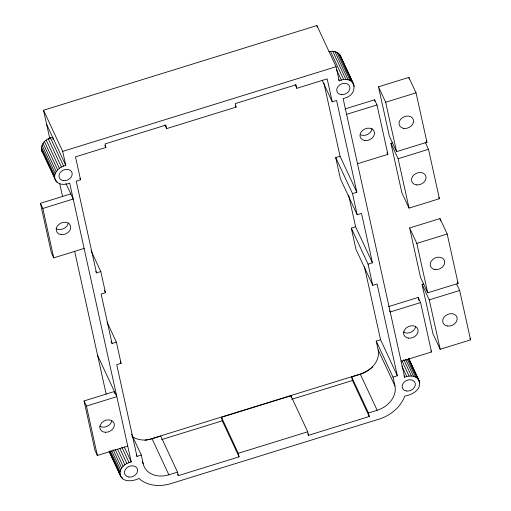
<?xml version="1.0" encoding="UTF-8"?>
<svg xmlns="http://www.w3.org/2000/svg" width="511" height="511" viewBox="0 0 511 511"><rect width="100%" height="100%" fill="white"/><g stroke="black" fill="none" stroke-linecap="round" stroke-linejoin="round"><path stroke-width="0.77" d="M408.781 358.511L419.333 381.149C421.747 389.765 411.809 395.054 404.718 396.082L404.361 397.136A34.269 26.859 -25 0 1 379.092 419.103L170.795 483.63A34.269 26.859 -25 0 1 139.688 479.126L138.941 478.417C132.994 481.598 121.35 482.812 120.021 473.863C119.721 467.597 125.61 463.132 131.238 461.95L69.707 183.155C65.204 184.988 59.084 185.206 55.878 180.932L41.813 150.975C39.737 144.153 46.45 138.366 52.62 137.216L53.131 139.522M55.878 180.932C51.617 174.053 59.072 166.529 65.817 165.513L62.7 151.397L43.512 110.242L316.903 25.55L336.097 66.705L339.215 80.821C356.359 73.61 359.763 95.825 343.105 98.47L404.635 377.259C409.586 375.08 417.033 375.406 419.333 381.149M62.7 151.397L336.097 66.705M356.844 192.238L340.051 156.225L335.714 157.573L352.507 193.58L356.844 192.238L336.596 100.482L332.259 101.83L327.193 78.892L296.814 88.301L296.035 84.769L235.284 103.592L236.063 107.118L166.631 128.625L165.851 125.099L105.094 143.917L105.873 147.449L75.494 156.858L80.559 179.795L76.222 181.143L96.47 272.893L100.808 271.552L105.483 292.726L101.14 294.068L112.043 343.475L116.387 342.134L121.056 363.308L116.719 364.65L136.967 456.406L141.304 455.058L143.252 463.886A22.848 17.904 -25 0 0 168.847 474.808L177.528 472.119L178.307 475.645L239.059 456.828L238.279 453.295L221.487 417.289L290.919 395.776L307.711 431.789L308.491 435.321L369.249 416.497L368.469 412.971L351.677 376.958L360.357 374.269A22.848 17.904 -25 0 0 378.159 349.901L376.211 341.08L380.554 339.738L397.347 375.745L393.004 377.092L376.211 341.08M378.472 86.813L408.845 77.404L416.043 92.836L426.947 142.243L396.568 151.652L389.376 136.22L378.472 86.813L385.664 102.251L396.568 151.652M84.117 248.442L53.738 257.857L51.343 252.709L40.439 203.301L70.818 193.893M344.97 108.971L374.589 99.792L376.99 104.94L387.894 154.341L357.515 163.756M40.439 203.301L42.835 208.45L73.214 199.041L65.964 183.494M346.611 114.349L376.99 104.94M385.664 102.251L416.043 92.836M425.235 142.288L428.505 149.301L439.409 198.709L409.03 208.118L401.838 192.685L390.934 143.278L392.448 142.812M390.934 143.278L398.126 158.71L428.505 149.301M335.714 157.573L340.383 178.748L357.176 214.754L361.52 213.413L372.423 262.82L368.08 264.161L351.287 228.149L355.63 226.807L372.423 262.82M409.624 227.976L440.003 218.567L447.195 234L458.099 283.407L427.726 292.816L420.527 277.384L409.624 227.976L416.823 243.408L427.726 292.816M416.823 243.408L447.195 234M351.287 228.149L355.963 249.323L372.755 285.336L377.092 283.995L397.347 375.745M456.713 284.148L459.657 290.465L470.561 339.872L440.182 349.281L432.989 333.849L422.086 284.442L423.606 283.969M127.731 446.071L97.352 455.48L94.957 450.338L84.053 400.931L114.432 391.522L114.943 393.834M388.584 306.594L418.202 297.421L420.604 302.563L431.508 351.97L401.129 361.379M84.053 400.931L86.448 406.073L116.827 396.664L97.639 355.509M420.604 302.563L390.225 311.972L389.625 310.688M422.086 284.442L429.278 299.874L459.657 290.465M131.819 436.202A22.848 17.904 -25 0 0 152.054 438.796L160.735 436.107L177.528 472.119M161.514 439.639L222.266 420.815L239.059 456.828M291.698 399.308L352.456 380.484L369.249 416.497M238.279 453.295L307.711 431.789M368.469 412.971L377.15 410.282A22.848 17.904 -25 0 0 394.952 385.914L393.004 377.092M328.956 51.688C333.293 50.41 338.965 51.86 340.722 56.414L353.912 84.705M41.813 150.975L42.681 152.636M426.295 140.844L426.947 142.243M438.757 197.303L439.409 198.709M457.447 282.002L458.099 283.407M386.993 152.412L387.894 154.341M339.853 54.754L353.044 83.05M346.075 68.87L348.055 73.111M349.703 76.65L351.025 79.48M353.331 84.43L354.321 86.551M338.557 53.355L351.753 81.651M336.896 52.275L350.086 80.572M469.909 338.467L470.561 339.872M334.935 51.566L348.132 79.857M332.77 51.253L345.96 79.544M330.483 51.349L343.679 79.646M336.436 69.541L341.38 80.15M338.55 79.409L339.215 80.821M322.179 80.221L332.259 101.83M430.907 350.68L431.508 351.97M295.141 84.698L296.814 88.301M408.57 358.268L418.464 379.488M411.496 365.308L413.476 369.549M418.094 379.456L419.742 382.988M408.263 358.99L417.174 378.089M407.261 359.322L415.507 377.009M405.632 359.322L413.552 376.3M403.799 359.712L411.381 375.981M401.844 360.517L409.1 376.083M401.857 365.978L406.801 376.588M403.971 375.847L404.635 377.259M378.159 349.901L394.952 385.914M235.392 105.681L236.063 107.118M360.357 374.269L377.15 410.282M164.951 125.029L166.631 128.625M307.82 433.877L308.491 435.321M104.864 145.29L105.873 147.449M79.888 178.358L80.559 179.795M46.622 124.358L65.817 165.513M50.455 137.893L63.645 166.184M48.238 138.781L61.435 167.078M46.207 140.02L59.404 168.317M44.444 141.553L57.641 169.844M43.033 143.31L56.229 171.6M42.03 145.213L55.226 173.504M91.067 250.665L100.808 271.552M41.48 147.181L54.671 175.477M56.51 180.913L57.168 182.331M41.404 149.135L54.6 177.426M95.8 271.456L96.47 272.893M104.474 290.567L105.483 292.726M106.978 321.968L116.387 342.134M177.63 474.208L178.307 475.645M111.04 341.316L112.043 343.475M120.385 361.865L121.056 363.308M152.054 438.796L168.847 474.808M131.57 434.178L141.304 455.058M142.243 461.72L143.252 463.886M136.296 454.962L136.967 456.406M124.307 447.093L131.238 461.95M121.81 447.061L129.066 462.621M119.925 448.658L126.856 463.515M117.568 449.188L124.825 464.755M115.147 449.31L123.062 466.281M113.072 449.648L121.65 468.038M111.737 450.849L120.647 469.948M110.197 450.696L120.091 471.915M121.931 477.351L122.589 478.769M109.463 451.232L120.021 473.863M109.092 451.194L121.299 477.37M109.213 451.66L120.43 475.709M408.845 77.404L409.19 78.95M440.003 218.567L440.514 220.88M398.126 158.71L409.03 208.118M429.278 299.874L440.182 349.281M374.589 99.792L374.927 101.338M418.202 297.421L418.886 300.506M340.722 56.414L340.99 57.641M316.903 25.55L317.235 27.038M352.507 193.58L357.176 214.754M368.08 264.161L372.755 285.336M323.923 83.133L340.051 156.225M348.643 195.157L355.63 226.807M364.42 266.646L380.554 339.738M351.677 376.958L352.456 380.484M290.919 395.776L291.232 397.188M221.487 417.289L222.266 420.815M43.512 110.242L49.842 138.935M59.646 183.36L62.54 196.48M74.689 251.521L106.154 394.109M42.835 208.45L53.738 257.857M86.448 406.073L97.352 455.48M144.849 440.246A29.676 23.257 -25 0 0 150.815 438.93L359.124 374.416A29.695 23.276 -25 0 0 372.551 366.975M111.82 421.013A7.537 5.908 -25 0 1 99.875 426.283M68.27 223.071A7.537 5.908 -25 0 1 63.441 228.717A7.537 5.908 -25 0 1 56.063 228.532M372.104 128.568A7.537 5.908 -25 0 1 360.696 134.885M415.718 326.19A7.537 5.908 -25 0 1 410.972 332.176A7.537 5.908 -25 0 1 403.339 331.984M341.821 94.631A6.854 5.372 -25 0 0 349.658 86.359A6.854 5.372 -25 0 0 338.506 85.925A6.854 5.372 -25 0 0 341.821 94.631M63.517 180.619A6.854 5.372 -25 0 0 72.07 172.852A6.854 5.372 -25 0 0 61.192 171.549A6.854 5.372 -25 0 0 63.517 180.619M406.507 391.004A6.854 5.372 -25 0 0 415.258 383.397A6.854 5.372 -25 0 0 404.482 381.832A6.854 5.372 -25 0 0 406.507 391.004M128.772 477.038A6.854 5.372 -25 0 0 137.523 469.43A6.854 5.372 -25 0 0 126.747 467.872A6.854 5.372 -25 0 0 128.772 477.038M408.398 338.122A7.537 5.908 -25 0 0 418.024 329.755A7.537 5.908 -25 0 0 406.175 328.036A7.537 5.908 -25 0 0 408.398 338.122M364.784 140.499A7.537 5.908 -25 0 0 374.41 132.125A7.537 5.908 -25 0 0 362.561 130.414A7.537 5.908 -25 0 0 364.784 140.499M61.16 234.619A7.537 5.908 -25 0 0 70.607 226.098A7.537 5.908 -25 0 0 58.663 224.623A7.537 5.908 -25 0 0 61.16 234.619M105.643 432.3A7.537 5.908 -25 0 0 113.991 423.031A7.537 5.908 -25 0 0 101.638 422.884A7.537 5.908 -25 0 0 105.643 432.3M447.457 326.024A7.537 5.908 -25 0 0 457.083 317.657A7.537 5.908 -25 0 0 445.228 315.939A7.537 5.908 -25 0 0 447.457 326.024M434.995 269.559A7.537 5.908 -25 0 0 444.621 261.191A7.537 5.908 -25 0 0 432.766 259.473A7.537 5.908 -25 0 0 434.995 269.559M416.299 184.861A7.537 5.908 -25 0 0 425.931 176.493A7.537 5.908 -25 0 0 414.076 174.775A7.537 5.908 -25 0 0 416.299 184.861M403.837 128.402A7.537 5.908 -25 0 0 413.469 120.028A7.537 5.908 -25 0 0 401.614 118.316A7.537 5.908 -25 0 0 403.837 128.402"/></g></svg>
